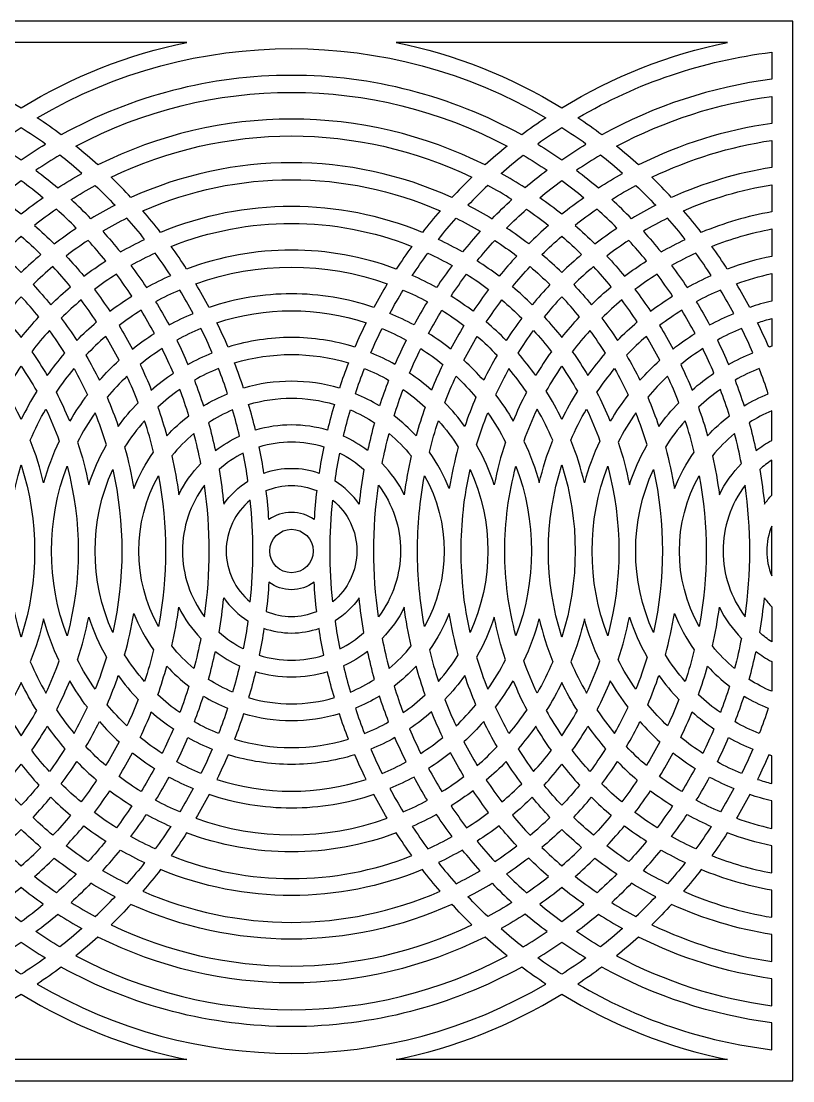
# Model space of a CAD drawing. Extents: x 3682 to 7182, y 5540 to 6540.
# Drawn here: x 6453 to 7182, y 5540 to 6540 of the extents above; entities that cross this region are included whole.
import ezdxf

# ---------------------------------------------------------------- set-up
doc = ezdxf.new("R2010")
doc.units = 0
doc.layers.add('LAYER_01', color=1, linetype='CONTINUOUS')

msp = doc.modelspace()

# ---------------------------------------------------------------- linework, layer by layer
at = {"layer": 'LAYER_01'}
msp.add_lwpolyline([(3681.8, 5539.9), (7181.8, 5539.9), (7181.8, 6539.9), (3681.8, 6539.9)], close=True, dxfattribs=at)
for points in [[(6296.6, 6519.9, -0.0864), (6453, 6458.2, -0.0864), (6609.4, 6519.9)], [(6708.3, 6488.8, 0.12708), (6490.9, 6432.6, 0.01424), (6468.1, 6448.7, -0.2721), (6948.5, 6448.7, 0.01424), (6925.7, 6432.6, 0.12708)], [(6807.2, 6519.9, -0.0864), (6963.6, 6458.2, -0.0864), (7120, 6519.9)], [(7161.8, 6485.1, 0.09478), (7001.5, 6432.6, 0.01424), (6978.7, 6448.7, -0.103), (7161.8, 6510.6)], [(6911.9, 6421.9, 0.01393), (6891.1, 6404.2, 0.23682), (6525.5, 6404.2, 0.01393), (6504.7, 6421.9, -0.24985)], [(7161.8, 6443.5, 0.08129), (7036.1, 6404.2, 0.01393), (7015.3, 6421.9, -0.08957), (7161.8, 6469)], [(6453, 6439.4, 0.01457), (6430.2, 6423.9, -0.01515), (6453, 6409.1, -0.01515), (6475.8, 6423.9, 0.01457)], [(6878.6, 6392.6, 0.01366), (6859.8, 6373.5, 0.21653), (6556.7, 6373.5, 0.01366), (6538, 6392.6, -0.22881)], [(6963.6, 6409.1, -0.01515), (6986.4, 6423.9, 0.01457), (6963.6, 6439.4, 0.01457), (6940.8, 6423.9, -0.01515)], [(7161.8, 6401.8, 0.06758), (7067.3, 6373.5, 0.01366), (7048.6, 6392.6, -0.07602), (7161.8, 6427.4)], [(6510.4, 6396.3, 0.01424), (6489.6, 6413.5, 0.01557), (6466.8, 6399.2, -0.01481), (6487.6, 6382.6, -0.01633)], [(6906.2, 6396.3, -0.01424), (6927, 6413.5, -0.01557), (6949.8, 6399.2, 0.01481), (6929, 6382.6, 0.01633)], [(7021, 6396.3, 0.01424), (7000.2, 6413.5, 0.01557), (6977.4, 6399.2, -0.01481), (6998.2, 6382.6, -0.01633)], [(6848.6, 6361, 0.01344), (6831.9, 6340.6, 0.19754), (6584.7, 6340.6, 0.01344), (6567.9, 6361, -0.20901)], [(6453, 6357.7, 0.01596), (6432.2, 6373.3, -0.01522), (6453, 6389.5, -0.01522), (6473.8, 6373.3, 0.01596)], [(6522.9, 6384.9, -0.01396), (6541.6, 6366.2, 0.01783), (6518.8, 6353.5, 0.01453), (6500.1, 6371.6, -0.01686)], [(6893.7, 6384.9, 0.01396), (6874.9, 6366.2, -0.01783), (6897.8, 6353.5, -0.01453), (6916.5, 6371.6, 0.01686)], [(6963.6, 6389.5, -0.01522), (6984.4, 6373.3, 0.01596), (6963.6, 6357.7, 0.01596), (6942.8, 6373.3, -0.01522)], [(7033.5, 6384.9, -0.01396), (7052.3, 6366.2, 0.01783), (7029.4, 6353.5, 0.01453), (7010.7, 6371.6, -0.01686)], [(7161.8, 6360, 0.05341), (7095.3, 6340.6, 0.01344), (7078.6, 6361, -0.06216), (7161.8, 6385.6)], [(6505, 6344.7, 0.01494), (6486.3, 6362.5, 0.0165), (6465.5, 6347.2, -0.0157), (6484.2, 6329.8, -0.01747)], [(6911.5, 6344.7, -0.01494), (6930.3, 6362.5, -0.0165), (6951.1, 6347.2, 0.0157), (6932.3, 6329.8, 0.01747)], [(7015.6, 6344.7, 0.01494), (6996.9, 6362.5, 0.0165), (6976.1, 6347.2, -0.0157), (6994.8, 6329.8, -0.01747)], [(6569.6, 6334, 0.01374), (6552.9, 6354, 0.01853), (6530, 6341.6, -0.01431), (6546.7, 6322.1, -0.0198)], [(6847, 6334, -0.01374), (6863.7, 6354, -0.01853), (6886.5, 6341.6, 0.01431), (6869.8, 6322.1, 0.0198)], [(7080.2, 6334, 0.01374), (7063.5, 6354, 0.01853), (7040.6, 6341.6, -0.01431), (7057.3, 6322.1, -0.0198)], [(6822, 6327.4, 0.01325), (6807.3, 6306, 0.18008), (6609.2, 6306, 0.01325), (6594.6, 6327.4, -0.19058)], [(7161.8, 6318, 0.03845), (7119.9, 6306, 0.01325), (7105.2, 6327.4, -0.04773), (7161.8, 6343.8)], [(6453, 6302.7, 0.01727), (6434.2, 6319.7, -0.01625), (6453, 6336.9, -0.01625), (6471.7, 6319.7, 0.01727)], [(6532.9, 6313.7, 0.01474), (6516.2, 6333, 0.01819), (6495.4, 6318.3, -0.01554), (6512.2, 6299.2, -0.01949)], [(6883.6, 6313.7, -0.01474), (6900.3, 6333, -0.01819), (6921.1, 6318.3, 0.01554), (6904.4, 6299.2, 0.01949)], [(6963.6, 6302.7, 0.01727), (6944.8, 6319.7, -0.01625), (6963.6, 6336.9, -0.01625), (6982.3, 6319.7, 0.01727)], [(7043.6, 6313.7, 0.01474), (7026.8, 6333, 0.01819), (7006.1, 6318.3, -0.01554), (7022.8, 6299.2, -0.01949)], [(6594.2, 6299.9, 0.01356), (6579.5, 6321, 0.02073), (6556.7, 6309.3, -0.01415), (6571.3, 6288.6, -0.02243)], [(6822.4, 6299.9, -0.01356), (6837.1, 6321, -0.02073), (6859.9, 6309.3, 0.01415), (6845.2, 6288.6, 0.02243)], [(7104.8, 6299.9, 0.01356), (7090.1, 6321, 0.02073), (7067.3, 6309.3, -0.01415), (7081.9, 6288.6, -0.02243)], [(6499.7, 6289.3, 0.01613), (6482.9, 6308.3, 0.01803), (6464.2, 6291.3, -0.01726), (6480.9, 6272.3, -0.01945)], [(6557.5, 6280.5, 0.01462), (6542.9, 6301.1, 0.02045), (6522.1, 6286.7, -0.0155), (6536.8, 6266.1, -0.02226)], [(6708.3, 6282.6, 0.08175), (6630.5, 6269.8, 0.0131), (6617.9, 6292.1, -0.17381), (6798.7, 6292.1, 0.0131), (6786.1, 6269.8, 0.08175)], [(6859, 6280.5, -0.01462), (6873.7, 6301.1, -0.02045), (6894.5, 6286.7, 0.0155), (6879.8, 6266.1, 0.02226)], [(6916.9, 6289.3, -0.01613), (6933.6, 6308.3, -0.01803), (6952.4, 6291.3, 0.01726), (6935.7, 6272.3, 0.01945)], [(7010.3, 6289.3, 0.01613), (6993.6, 6308.3, 0.01803), (6974.8, 6291.3, -0.01726), (6991.5, 6272.3, -0.01945)], [(7068.2, 6280.5, 0.01462), (7053.5, 6301.1, 0.02045), (7032.7, 6286.7, -0.0155), (7047.4, 6266.1, -0.02226)], [(7161.8, 6275.8, 0.02216), (7141.1, 6269.8, 0.0131), (7128.5, 6292.1, -0.03234), (7161.8, 6301.7)], [(6615.4, 6264.1, 0.01342), (6602.8, 6286.2, 0.02369), (6580, 6275.1, -0.01408), (6592.6, 6253.2, -0.02607)], [(6801.1, 6264.1, -0.01342), (6813.8, 6286.2, -0.02369), (6836.6, 6275.1, 0.01408), (6824, 6253.2, 0.02607)], [(7126, 6264.1, 0.01342), (7113.4, 6286.2, 0.02369), (7090.6, 6275.1, -0.01408), (7103.2, 6253.2, -0.02607)], [(6453, 6279.9, 0.01812), (6436.3, 6260.8, -0.01978), (6453, 6241.3, -0.01978), (6469.7, 6260.8, 0.01812)], [(6524.2, 6256.1, 0.01619), (6509.6, 6276.8, 0.02052), (6490.8, 6259.7, -0.01752), (6505.5, 6238.6, -0.02259)], [(6892.3, 6256.1, -0.01619), (6907, 6276.8, -0.02052), (6925.7, 6259.7, 0.01752), (6911.1, 6238.6, 0.02259)], [(6963.6, 6241.3, -0.01978), (6980.3, 6260.8, 0.01812), (6963.6, 6279.9, 0.01812), (6946.9, 6260.8, -0.01978)], [(7034.9, 6256.1, 0.01619), (7020.2, 6276.8, 0.02052), (7001.4, 6259.7, -0.01752), (7016.1, 6238.6, -0.02259)], [(6578.8, 6245.2, 0.0146), (6566.2, 6267.1, 0.02362), (6545.4, 6252.6, -0.01566), (6558, 6230.5, -0.02625)], [(6708.3, 6241.4, 0.07556), (6648.4, 6232.3, 0.01298), (6637.8, 6255.4, -0.1593), (6778.7, 6255.4, 0.01298), (6768.1, 6232.3, 0.07556)], [(6837.8, 6245.2, -0.0146), (6850.4, 6267.1, -0.02362), (6871.2, 6252.6, 0.01566), (6858.6, 6230.5, 0.02625)], [(7089.4, 6245.2, 0.0146), (7076.8, 6267.1, 0.02362), (7056, 6252.6, -0.01566), (7068.6, 6230.5, -0.02625)], [(7161.8, 6233.1, 0.00353), (7159, 6232.3, 0.01298), (7148.5, 6255.4, -0.0153), (7161.8, 6259.3)], [(6494.3, 6226.5, 0.01858), (6479.6, 6248, 0.02108), (6462.9, 6228, -0.02074), (6477.6, 6205.4, -0.02372)], [(6545.5, 6219.9, 0.01651), (6532.9, 6242.5, 0.0242), (6514.1, 6224.6, -0.01826), (6526.8, 6201, -0.02747)], [(6633.4, 6226.9, 0.01334), (6622.8, 6249.9, 0.02788), (6599.9, 6239, -0.01411), (6610.5, 6216, -0.03141)], [(6783.2, 6226.9, -0.01334), (6793.8, 6249.9, -0.02788), (6816.6, 6239, 0.01411), (6806, 6216, 0.03141)], [(6871.1, 6219.9, -0.01651), (6883.7, 6242.5, -0.0242), (6902.4, 6224.6, 0.01826), (6889.8, 6201, 0.02747)], [(6922.3, 6226.5, -0.01858), (6937, 6248, -0.02108), (6953.7, 6228, 0.02074), (6939, 6205.4, 0.02372)], [(7004.9, 6226.5, 0.01858), (6990.2, 6248, 0.02108), (6973.5, 6228, -0.02074), (6988.2, 6205.4, -0.02372)], [(7056.1, 6219.9, 0.01651), (7043.5, 6242.5, 0.0242), (7024.7, 6224.6, -0.01826), (7037.4, 6201, -0.02747)], [(7144, 6226.9, 0.01334), (7133.4, 6249.9, 0.02788), (7110.5, 6239, -0.01411), (7121.1, 6216, -0.03141)], [(6596.7, 6207.6, 0.01476), (6586.1, 6230.9, 0.02831), (6565.4, 6215.9, -0.01615), (6575.9, 6191.8, -0.03249)], [(6819.8, 6207.6, -0.01476), (6830.4, 6230.9, -0.02831), (6851.2, 6215.9, 0.01615), (6840.6, 6191.8, 0.03249)], [(7107.3, 6207.6, 0.01476), (7096.8, 6230.9, 0.02831), (7076, 6215.9, -0.01615), (7086.6, 6191.8, -0.03249)], [(6762.1, 6217.4, 0.01291), (6753.5, 6193.6, 0.14414), (6663, 6193.6, 0.01291), (6654.5, 6217.4, -0.14821)], [(6453, 6164.1, 0.02667), (6438.3, 6190.6, -0.02256), (6453, 6214.3, -0.02256), (6467.7, 6190.6, 0.02667)], [(6502.9, 6212, -0.01976), (6515.5, 6187.4, 0.03091), (6498.8, 6162.5, 0.02317), (6486.2, 6189.8, -0.02593)], [(6648, 6188.3, 0.01333), (6639.4, 6212.1, 0.0342), (6616.6, 6201.1, -0.01434), (6625.1, 6176.8, -0.03994)], [(6768.6, 6188.3, -0.01333), (6777.2, 6212.1, -0.0342), (6800, 6201.1, 0.01434), (6791.4, 6176.8, 0.03994)], [(6913.7, 6212, 0.01976), (6901, 6187.4, -0.03091), (6917.7, 6162.5, -0.02317), (6930.4, 6189.8, 0.02593)], [(6963.6, 6214.3, -0.02256), (6978.3, 6190.6, 0.02667), (6963.6, 6164.1, 0.02667), (6948.9, 6190.6, -0.02256)], [(7013.5, 6212, -0.01976), (7026.2, 6187.4, 0.03091), (7009.4, 6162.5, 0.02317), (6996.8, 6189.8, -0.02593)], [(7158.6, 6188.3, 0.01333), (7150, 6212.1, 0.0342), (7127.2, 6201.1, -0.01434), (7135.7, 6176.8, -0.03994)], [(6563.4, 6179.9, 0.01736), (6552.9, 6204.9, 0.0302), (6534.1, 6185, -0.02015), (6544.7, 6157.4, -0.03636)], [(6853.1, 6179.9, -0.01736), (6863.7, 6204.9, -0.0302), (6882.5, 6185, 0.02015), (6871.9, 6157.4, 0.03636)], [(7074.1, 6179.9, 0.01736), (7063.5, 6204.9, 0.0302), (7044.7, 6185, -0.02015), (7055.3, 6157.4, -0.03636)], [(6611.3, 6167.5, 0.01526), (6602.8, 6192.4, 0.036), (6582, 6175.7, -0.01748), (6590.5, 6148.6, -0.04393)], [(6805.2, 6167.5, -0.01526), (6813.8, 6192.4, -0.036), (6834.6, 6175.7, 0.01748), (6826, 6148.6, 0.04393)], [(7121.9, 6167.5, 0.01526), (7113.4, 6192.4, 0.036), (7092.6, 6175.7, -0.01748), (7101.2, 6148.6, -0.04393)], [(6708.3, 6158.9, 0.07252), (6674.3, 6153.9, 0.01289), (6667.8, 6178.3, -0.14322), (6748.8, 6178.3, 0.01289), (6742.3, 6153.9, 0.07252)], [(6476.3, 6173.9, -0.02654), (6488.9, 6143.7, 0.0436), (6474.2, 6104.1, 0.03737), (6461.6, 6144.5, -0.03071)], [(6533.5, 6140, 0.02295), (6522.9, 6170.4, 0.03579), (6506.2, 6142.6, -0.03203), (6516.8, 6102.4, -0.05127)], [(6659.2, 6148.3, 0.01348), (6652.7, 6173, 0.04482), (6629.9, 6161, -0.01508), (6636.4, 6134.7, -0.05601)], [(6757.3, 6148.3, -0.01348), (6763.9, 6173, -0.04482), (6786.7, 6161, 0.01508), (6780.2, 6134.7, 0.05601)], [(6883.1, 6140, -0.02295), (6893.7, 6170.4, -0.03579), (6910.4, 6142.6, 0.03203), (6899.8, 6102.4, 0.05127)], [(6940.3, 6173.9, 0.02654), (6927.7, 6143.7, -0.0436), (6942.3, 6104.1, -0.03737), (6955, 6144.5, 0.03071)], [(6986.9, 6173.9, -0.02654), (6999.5, 6143.7, 0.0436), (6984.9, 6104.1, 0.03737), (6972.2, 6144.5, -0.03071)], [(7044.1, 6140, 0.02295), (7033.5, 6170.4, 0.03579), (7016.8, 6142.6, -0.03203), (7027.4, 6102.4, -0.05127)], [(7161.8, 6172.3, 0.04187), (7140.5, 6161, -0.01508), (7147, 6134.7, -0.037), (7161.8, 6144.3)], [(6578, 6133.2, 0.01976), (6569.5, 6162.9, 0.04237), (6550.7, 6137.8, -0.02726), (6559.3, 6098.8, -0.06138)], [(6838.5, 6133.2, -0.01976), (6847.1, 6162.9, -0.04237), (6865.8, 6137.8, 0.02726), (6857.3, 6098.8, 0.06138)], [(7088.7, 6133.2, 0.01976), (7080.1, 6162.9, 0.04237), (7061.4, 6137.8, -0.02726), (7069.9, 6098.8, -0.06138)], [(6622.6, 6122.5, 0.01682), (6616.1, 6150.8, 0.05169), (6595.3, 6129.6, -0.02279), (6601.8, 6093, -0.0762)], [(6794, 6122.5, -0.01682), (6800.5, 6150.8, -0.05169), (6821.3, 6129.6, 0.02279), (6814.8, 6093, 0.0762)], [(7133.2, 6122.5, 0.01682), (7126.7, 6150.8, 0.05169), (7105.9, 6129.6, -0.02279), (7112.4, 6093, -0.0762)], [(6708.3, 6117.6, 0.08557), (6682.3, 6113.2, 0.01302), (6677.8, 6138.3, -0.15146), (6738.8, 6138.3, 0.01302), (6734.3, 6113.2, 0.08557)], [(6667.2, 6105.9, 0.01412), (6662.7, 6132.3, 0.0671), (6639.9, 6116.9, -0.01844), (6644.3, 6084.1, -0.10252)], [(6749.4, 6105.9, -0.01412), (6753.9, 6132.3, -0.0671), (6776.7, 6116.9, 0.01844), (6772.2, 6084.1, 0.10252)], [(6453, 5958.6, -0.15537), (6453, 6121.2, -0.15537)], [(6496.3, 5959.7, -0.18286), (6496.3, 6120.1, -0.13201)], [(6909.7, 6039.9, -0.06572), (6920.3, 6120.1, -0.18286), (6920.3, 5959.7, -0.06572)], [(6963.6, 5958.6, -0.15537), (6963.6, 6121.2, -0.15537)], [(7006.9, 5959.7, -0.18286), (7006.9, 6120.1, -0.13201)], [(7161.8, 6125.6, 0.03464), (7150.5, 6116.9, -0.01844), (7155, 6084.1, -0.03511), (7161.8, 6092.6)], [(6539.5, 5963, -0.2172), (6539.5, 6116.9, -0.11114)], [(6582.8, 5968.8, -0.26367), (6582.8, 6111, -0.09155)], [(6827.3, 6039.9, -0.04568), (6833.8, 6111, -0.26367), (6833.8, 5968.8, -0.04568)], [(6868.5, 6039.9, -0.0554), (6877, 6116.9, -0.2172), (6877, 5963, -0.0554)], [(7050.1, 5963, -0.2172), (7050.1, 6116.9, -0.11114)], [(7093.4, 5968.8, -0.26367), (7093.4, 6111, -0.09155)], [(6605.3, 6039.9, 0.16307), (6626.1, 5977.9, 0.07205), (6626.1, 6102, 0.16307)], [(6708.3, 6076.4, 0.15807), (6686.9, 6069.5, 0.01404), (6684.4, 6096.9, -0.20086), (6732.1, 6096.9, 0.01404), (6729.7, 6069.5, 0.15807)], [(6811.3, 6039.9, -0.16307), (6790.5, 5977.9, -0.07205), (6790.5, 6102, -0.16307)], [(7115.9, 6039.9, 0.16307), (7136.7, 5977.9, 0.07205), (7136.7, 6102, 0.16307)], [(6671.8, 6039.9, 0.02533), (6669.4, 6087.9, 0.47618), (6669.4, 5992, 0.02533)], [(6744.8, 6039.9, -0.02533), (6747.2, 6087.9, -0.47618), (6747.2, 5992, -0.02533)], [(7161.8, 6063.4, 0.19737), (7161.8, 6016.4)], [(6708.3, 6003.4, -0.15807), (6686.9, 6010.4, -0.01404), (6684.4, 5982.9, 0.20086), (6732.1, 5982.9, -0.01404), (6729.7, 6010.4, -0.15807)], [(6667.2, 5973.9, -0.01412), (6662.7, 5947.6, -0.0671), (6639.9, 5962.9, 0.01844), (6644.3, 5995.7, 0.10252)], [(6749.4, 5973.9, 0.01412), (6753.9, 5947.6, 0.0671), (6776.7, 5962.9, -0.01844), (6772.2, 5995.7, -0.10252)], [(7161.8, 5954.2, -0.03464), (7150.5, 5962.9, 0.01844), (7155, 5995.7, 0.03511), (7161.8, 5987.2)], [(6578, 5946.6, -0.01976), (6569.5, 5916.9, -0.04237), (6550.7, 5942, 0.02726), (6559.3, 5981, 0.06138)], [(6622.6, 5957.4, -0.01682), (6616.1, 5929, -0.05169), (6595.3, 5950.3, 0.02279), (6601.8, 5986.8, 0.0762)], [(6794, 5957.4, 0.01682), (6800.5, 5929, 0.05169), (6821.3, 5950.3, -0.02279), (6814.8, 5986.8, -0.0762)], [(6838.5, 5946.6, 0.01976), (6847.1, 5916.9, 0.04237), (6865.8, 5942, -0.02726), (6857.3, 5981, -0.06138)], [(7088.7, 5946.6, -0.01976), (7080.1, 5916.9, -0.04237), (7061.4, 5942, 0.02726), (7069.9, 5981, 0.06138)], [(7133.2, 5957.4, -0.01682), (7126.7, 5929, -0.05169), (7105.9, 5950.3, 0.02279), (7112.4, 5986.8, 0.0762)], [(6476.3, 5905.9, 0.02654), (6488.9, 5936.2, -0.0436), (6474.2, 5975.8, -0.03737), (6461.6, 5935.3, 0.03071)], [(6533.5, 5939.8, -0.02295), (6522.9, 5909.4, -0.03579), (6506.2, 5937.2, 0.03203), (6516.8, 5977.5, 0.05127)], [(6883.1, 5939.8, 0.02295), (6893.7, 5909.4, 0.03579), (6910.4, 5937.2, -0.03203), (6899.8, 5977.5, -0.05127)], [(6940.3, 5905.9, -0.02654), (6927.7, 5936.2, 0.0436), (6942.3, 5975.8, 0.03737), (6955, 5935.3, -0.03071)], [(6986.9, 5905.9, 0.02654), (6999.5, 5936.2, -0.0436), (6984.9, 5975.8, -0.03737), (6972.2, 5935.3, 0.03071)], [(7044.1, 5939.8, -0.02295), (7033.5, 5909.4, -0.03579), (7016.8, 5937.2, 0.03203), (7027.4, 5977.5, 0.05127)], [(6708.3, 5962.2, -0.08557), (6682.3, 5966.7, -0.01302), (6677.8, 5941.5, 0.15146), (6738.8, 5941.5, -0.01302), (6734.3, 5966.7, -0.08557)], [(6659.2, 5931.5, -0.01348), (6652.7, 5906.8, -0.04482), (6629.9, 5918.8, 0.01508), (6636.4, 5945.1, 0.05601)], [(6757.3, 5931.5, 0.01348), (6763.9, 5906.8, 0.04482), (6786.7, 5918.8, -0.01508), (6780.2, 5945.1, -0.05601)], [(7161.8, 5907.5, -0.04187), (7140.5, 5918.8, 0.01508), (7147, 5945.1, 0.037), (7161.8, 5935.6)], [(6611.3, 5912.4, -0.01526), (6602.8, 5887.4, -0.036), (6582, 5904.1, 0.01748), (6590.5, 5931.3, 0.04393)], [(6805.2, 5912.4, 0.01526), (6813.8, 5887.4, 0.036), (6834.6, 5904.1, -0.01748), (6826, 5931.3, -0.04393)], [(7121.9, 5912.4, -0.01526), (7113.4, 5887.4, -0.036), (7092.6, 5904.1, 0.01748), (7101.2, 5931.3, 0.04393)], [(6563.4, 5899.9, -0.01736), (6552.9, 5874.9, -0.0302), (6534.1, 5894.8, 0.02015), (6544.7, 5922.4, 0.03636)], [(6708.3, 5920.9, -0.07252), (6674.3, 5925.9, -0.01289), (6667.8, 5901.5, 0.14322), (6748.8, 5901.5, -0.01289), (6742.3, 5925.9, -0.07252)], [(6853.1, 5899.9, 0.01736), (6863.7, 5874.9, 0.0302), (6882.5, 5894.8, -0.02015), (6871.9, 5922.4, -0.03636)], [(7074.1, 5899.9, -0.01736), (7063.5, 5874.9, -0.0302), (7044.7, 5894.8, 0.02015), (7055.3, 5922.4, 0.03636)], [(6453, 5915.7, -0.02667), (6438.3, 5889.3, 0.02256), (6453, 5865.5, 0.02256), (6467.7, 5889.3, -0.02667)], [(6502.9, 5867.8, 0.01976), (6515.5, 5892.5, -0.03091), (6498.8, 5917.4, -0.02317), (6486.2, 5890, 0.02593)], [(6913.7, 5867.8, -0.01976), (6901, 5892.5, 0.03091), (6917.7, 5917.4, 0.02317), (6930.4, 5890, -0.02593)], [(6963.6, 5865.5, 0.02256), (6978.3, 5889.3, -0.02667), (6963.6, 5915.7, -0.02667), (6948.9, 5889.3, 0.02256)], [(7013.5, 5867.8, 0.01976), (7026.2, 5892.5, -0.03091), (7009.4, 5917.4, -0.02317), (6996.8, 5890, 0.02593)], [(6648, 5891.5, -0.01333), (6639.4, 5867.7, -0.0342), (6616.6, 5878.7, 0.01434), (6625.1, 5903, 0.03994)], [(6768.6, 5891.5, 0.01333), (6777.2, 5867.7, 0.0342), (6800, 5878.7, -0.01434), (6791.4, 5903, -0.03994)], [(7158.6, 5891.5, -0.01333), (7150, 5867.7, -0.0342), (7127.2, 5878.7, 0.01434), (7135.7, 5903, 0.03994)], [(6596.7, 5872.2, -0.01476), (6586.1, 5848.9, -0.02831), (6565.4, 5864, 0.01615), (6575.9, 5888, 0.03249)], [(6762.1, 5862.4, -0.01291), (6753.5, 5886.2, -0.14414), (6663, 5886.2, -0.01291), (6654.5, 5862.4, 0.14821)], [(6819.8, 5872.2, 0.01476), (6830.4, 5848.9, 0.02831), (6851.2, 5864, -0.01615), (6840.6, 5888, -0.03249)], [(7107.3, 5872.2, -0.01476), (7096.8, 5848.9, -0.02831), (7076, 5864, 0.01615), (7086.6, 5888, 0.03249)], [(6494.3, 5853.3, -0.01858), (6479.6, 5831.8, -0.02108), (6462.9, 5851.8, 0.02074), (6477.6, 5874.5, 0.02372)], [(6545.5, 5859.9, -0.01651), (6532.9, 5837.4, -0.0242), (6514.1, 5855.3, 0.01826), (6526.8, 5878.9, 0.02747)], [(6871.1, 5859.9, 0.01651), (6883.7, 5837.4, 0.0242), (6902.4, 5855.3, -0.01826), (6889.8, 5878.9, -0.02747)], [(6922.3, 5853.3, 0.01858), (6937, 5831.8, 0.02108), (6953.7, 5851.8, -0.02074), (6939, 5874.5, -0.02372)], [(7004.9, 5853.3, -0.01858), (6990.2, 5831.8, -0.02108), (6973.5, 5851.8, 0.02074), (6988.2, 5874.5, 0.02372)], [(7056.1, 5859.9, -0.01651), (7043.5, 5837.4, -0.0242), (7024.7, 5855.3, 0.01826), (7037.4, 5878.9, 0.02747)], [(6633.4, 5852.9, -0.01334), (6622.8, 5830, -0.02788), (6599.9, 5840.8, 0.01411), (6610.5, 5863.8, 0.03141)], [(6783.2, 5852.9, 0.01334), (6793.8, 5830, 0.02788), (6816.6, 5840.8, -0.01411), (6806, 5863.8, -0.03141)], [(7144, 5852.9, -0.01334), (7133.4, 5830, -0.02788), (7110.5, 5840.8, 0.01411), (7121.1, 5863.8, 0.03141)], [(6524.2, 5823.7, -0.01619), (6509.6, 5803.1, -0.02052), (6490.8, 5820.1, 0.01752), (6505.5, 5841.2, 0.02259)], [(6578.8, 5834.7, -0.0146), (6566.2, 5812.8, -0.02362), (6545.4, 5827.2, 0.01566), (6558, 5849.4, 0.02625)], [(6708.3, 5838.5, -0.07556), (6648.4, 5847.6, -0.01298), (6637.8, 5824.4, 0.1593), (6778.7, 5824.4, -0.01298), (6768.1, 5847.6, -0.07556)], [(6837.8, 5834.7, 0.0146), (6850.4, 5812.8, 0.02362), (6871.2, 5827.2, -0.01566), (6858.6, 5849.4, -0.02625)], [(6892.3, 5823.7, 0.01619), (6907, 5803.1, 0.02052), (6925.7, 5820.1, -0.01752), (6911.1, 5841.2, -0.02259)], [(7034.9, 5823.7, -0.01619), (7020.2, 5803.1, -0.02052), (7001.4, 5820.1, 0.01752), (7016.1, 5841.2, 0.02259)], [(7089.4, 5834.7, -0.0146), (7076.8, 5812.8, -0.02362), (7056, 5827.2, 0.01566), (7068.6, 5849.4, 0.02625)], [(7161.8, 5846.7, -0.00353), (7159, 5847.6, -0.01298), (7148.5, 5824.4, 0.0153), (7161.8, 5820.5)], [(6453, 5799.9, -0.01812), (6436.3, 5819, 0.01978), (6453, 5838.6, 0.01978), (6469.7, 5819, -0.01812)], [(6963.6, 5838.6, 0.01978), (6980.3, 5819, -0.01812), (6963.6, 5799.9, -0.01812), (6946.9, 5819, 0.01978)], [(6615.4, 5815.7, -0.01342), (6602.8, 5793.6, -0.02369), (6580, 5804.7, 0.01408), (6592.6, 5826.6, 0.02607)], [(6801.1, 5815.7, 0.01342), (6813.8, 5793.6, 0.02369), (6836.6, 5804.7, -0.01408), (6824, 5826.6, -0.02607)], [(7126, 5815.7, -0.01342), (7113.4, 5793.6, -0.02369), (7090.6, 5804.7, 0.01408), (7103.2, 5826.6, 0.02607)], [(6557.5, 5799.3, -0.01462), (6542.9, 5778.7, -0.02045), (6522.1, 5793.1, 0.0155), (6536.8, 5813.7, 0.02226)], [(6708.3, 5797.2, -0.08175), (6630.5, 5810, -0.0131), (6617.9, 5787.7, 0.17381), (6798.7, 5787.7, -0.0131), (6786.1, 5810, -0.08175)], [(6859, 5799.3, 0.01462), (6873.7, 5778.7, 0.02045), (6894.5, 5793.1, -0.0155), (6879.8, 5813.7, -0.02226)], [(7068.2, 5799.3, -0.01462), (7053.5, 5778.7, -0.02045), (7032.7, 5793.1, 0.0155), (7047.4, 5813.7, 0.02226)], [(7161.8, 5804.1, -0.02216), (7141.1, 5810, -0.0131), (7128.5, 5787.7, 0.03234), (7161.8, 5778.1)], [(6499.7, 5790.5, -0.01613), (6482.9, 5771.6, -0.01803), (6464.2, 5788.5, 0.01726), (6480.9, 5807.5, 0.01945)], [(6916.9, 5790.5, 0.01613), (6933.6, 5771.6, 0.01803), (6952.4, 5788.5, -0.01726), (6935.7, 5807.5, -0.01945)], [(7010.3, 5790.5, -0.01613), (6993.6, 5771.6, -0.01803), (6974.8, 5788.5, 0.01726), (6991.5, 5807.5, 0.01945)], [(6594.2, 5780, -0.01356), (6579.5, 5758.8, -0.02073), (6556.7, 5770.5, 0.01415), (6571.3, 5791.2, 0.02243)], [(6822.4, 5780, 0.01356), (6837.1, 5758.8, 0.02073), (6859.9, 5770.5, -0.01415), (6845.2, 5791.2, -0.02243)], [(7104.8, 5780, -0.01356), (7090.1, 5758.8, -0.02073), (7067.3, 5770.5, 0.01415), (7081.9, 5791.2, 0.02243)], [(6532.9, 5766.1, -0.01474), (6516.2, 5746.8, -0.01819), (6495.4, 5761.6, 0.01554), (6512.2, 5780.6, 0.01949)], [(6883.6, 5766.1, 0.01474), (6900.3, 5746.8, 0.01819), (6921.1, 5761.6, -0.01554), (6904.4, 5780.6, -0.01949)], [(7043.6, 5766.1, -0.01474), (7026.8, 5746.8, -0.01819), (7006.1, 5761.6, 0.01554), (7022.8, 5780.6, 0.01949)], [(6453, 5777.1, -0.01727), (6434.2, 5760.1, 0.01625), (6453, 5742.9, 0.01625), (6471.7, 5760.1, -0.01727)], [(6822, 5752.4, -0.01325), (6807.3, 5773.8, -0.18008), (6609.2, 5773.8, -0.01325), (6594.6, 5752.4, 0.19058)], [(6963.6, 5742.9, 0.01625), (6982.3, 5760.1, -0.01727), (6963.6, 5777.1, -0.01727), (6944.8, 5760.1, 0.01625)], [(7161.8, 5761.8, -0.03845), (7119.9, 5773.8, -0.01325), (7105.2, 5752.4, 0.04773), (7161.8, 5736.1)], [(6505, 5735.1, -0.01494), (6486.3, 5717.3, -0.0165), (6465.5, 5732.6, 0.0157), (6484.2, 5750, 0.01747)], [(6569.6, 5745.8, -0.01374), (6552.9, 5725.9, -0.01853), (6530, 5738.2, 0.01431), (6546.7, 5757.7, 0.0198)], [(6847, 5745.8, 0.01374), (6863.7, 5725.9, 0.01853), (6886.5, 5738.2, -0.01431), (6869.8, 5757.7, -0.0198)], [(6911.5, 5735.1, 0.01494), (6930.3, 5717.3, 0.0165), (6951.1, 5732.6, -0.0157), (6932.3, 5750, -0.01747)], [(7015.6, 5735.1, -0.01494), (6996.9, 5717.3, -0.0165), (6976.1, 5732.6, 0.0157), (6994.8, 5750, 0.01747)], [(7080.2, 5745.8, -0.01374), (7063.5, 5725.9, -0.01853), (7040.6, 5738.2, 0.01431), (7057.3, 5757.7, 0.0198)], [(6848.6, 5718.8, -0.01344), (6831.9, 5739.2, -0.19754), (6584.7, 5739.2, -0.01344), (6567.9, 5718.8, 0.20901)], [(7161.8, 5719.8, -0.05341), (7095.3, 5739.2, -0.01344), (7078.6, 5718.8, 0.06216), (7161.8, 5694.2)], [(6453, 5722.2, -0.01596), (6432.2, 5706.5, 0.01522), (6453, 5690.3, 0.01522), (6473.8, 5706.5, -0.01596)], [(6522.9, 5694.9, 0.01396), (6541.6, 5713.6, -0.01783), (6518.8, 5726.3, -0.01453), (6500.1, 5708.2, 0.01686)], [(6893.7, 5694.9, -0.01396), (6874.9, 5713.6, 0.01783), (6897.8, 5726.3, 0.01453), (6916.5, 5708.2, -0.01686)], [(6963.6, 5722.2, -0.01596), (6942.8, 5706.5, 0.01522), (6963.6, 5690.3, 0.01522), (6984.4, 5706.5, -0.01596)], [(7033.5, 5694.9, 0.01396), (7052.3, 5713.6, -0.01783), (7029.4, 5726.3, -0.01453), (7010.7, 5708.2, 0.01686)], [(6878.6, 5687.2, -0.01366), (6859.8, 5706.4, -0.21653), (6556.7, 5706.4, -0.01366), (6538, 5687.2, 0.22881)], [(7161.8, 5678, -0.06758), (7067.3, 5706.4, -0.01366), (7048.6, 5687.2, 0.07602), (7161.8, 5652.5)], [(6510.4, 5683.6, -0.01424), (6489.6, 5666.3, -0.01557), (6466.8, 5680.7, 0.01481), (6487.6, 5697.2, 0.01633)], [(6906.2, 5683.6, 0.01424), (6927, 5666.3, 0.01557), (6949.8, 5680.7, -0.01481), (6929, 5697.2, -0.01633)], [(7021, 5683.6, -0.01424), (7000.2, 5666.3, -0.01557), (6977.4, 5680.7, 0.01481), (6998.2, 5697.2, 0.01633)], [(6453, 5640.4, -0.01457), (6430.2, 5656, 0.01515), (6453, 5670.7, 0.01515), (6475.8, 5656, -0.01457)], [(6911.9, 5657.9, -0.01393), (6891.1, 5675.6, -0.23682), (6525.5, 5675.6, -0.01393), (6504.7, 5657.9, 0.24985)], [(6963.6, 5670.7, 0.01515), (6986.4, 5656, -0.01457), (6963.6, 5640.4, -0.01457), (6940.8, 5656, 0.01515)], [(7161.8, 5636.3, -0.08129), (7036.1, 5675.6, -0.01393), (7015.3, 5657.9, 0.08957), (7161.8, 5610.8)], [(6708.3, 5591.1, -0.12708), (6490.9, 5647.2, -0.01424), (6468.1, 5631.2, 0.2721), (6948.5, 5631.2, -0.01424), (6925.7, 5647.2, -0.12708)], [(7161.8, 5594.7, -0.09478), (7001.5, 5647.2, -0.01424), (6978.7, 5631.2, 0.103), (7161.8, 5569.3)], [(6296.6, 5559.9, 0.0864), (6453, 5621.6, 0.0864), (6609.4, 5559.9)], [(6807.2, 5559.9, 0.0864), (6963.6, 5621.6, 0.0864), (7120, 5559.9)]]:
    msp.add_lwpolyline(points, format="xyb", close=True, dxfattribs=at)
msp.add_circle((6708.3, 6039.9), 20.5, dxfattribs=at)

doc.saveas('drawing.dxf')
